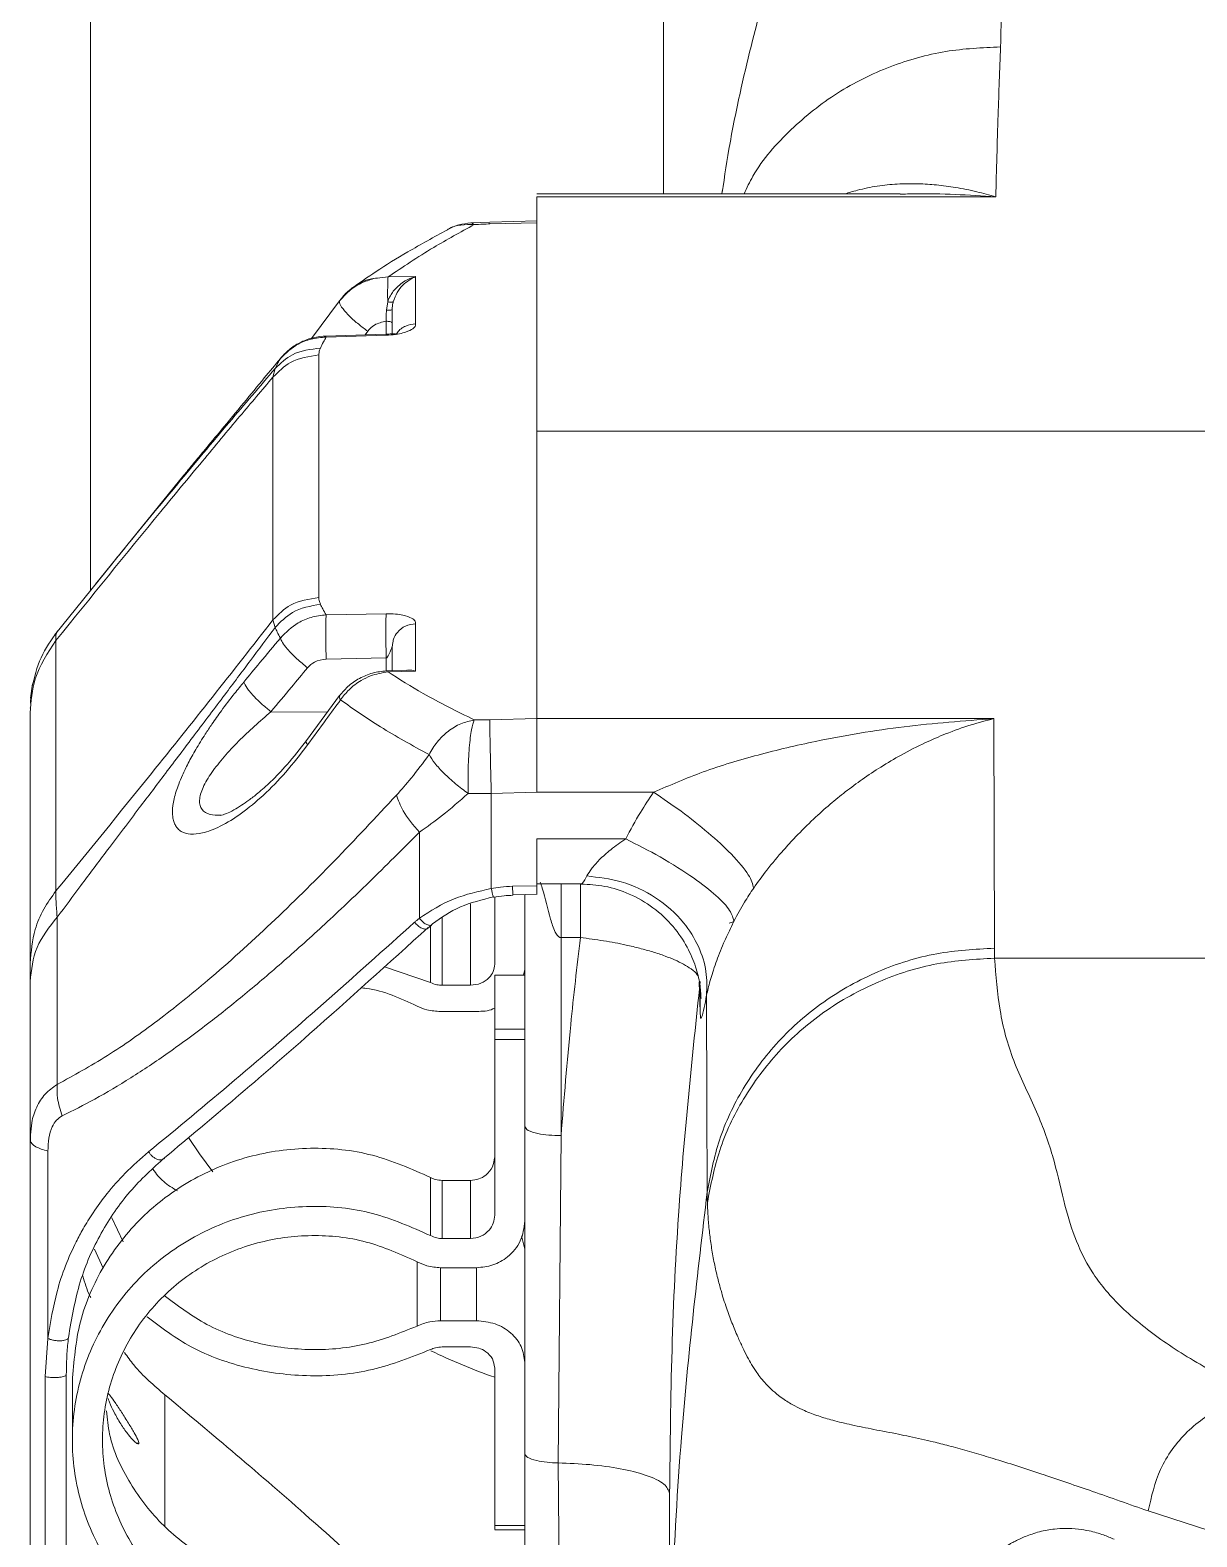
# Model space of a CAD drawing. Header units: millimetres. Extents: x 169 to 14583, y -399 to 10804.
# Drawn here: x 8996 to 9092.7, y 6382.4 to 6507.2 of the extents above; entities that cross this region are included whole.
import ezdxf

# ---------------------------------------------------------------- set-up
doc = ezdxf.new("R2010")
doc.units = ezdxf.units.MM
doc.header["$LTSCALE"] = 35

msp = doc.modelspace()

# ---------------------------------------------------------------- linework, layer by layer
at = {"color": 7, "linetype": 'Continuous', "lineweight": 18}
for p, q in [((9000.967, 6460.792), (9000.967, 6517.439)), ((9048.467, 6517.439), (9048.467, 6493.667)), ((9068.074, 6493.667), (9037.967, 6493.667)), ((9053.347, 6494.022), (9053.303, 6493.667)), ((9053.315, 6493.765), (9053.353, 6494.021)), ((9037.967, 6493.409), (9075.995, 6493.409)), ((9034.064, 6491.329), (9032.581, 6491.267)), ((9032.776, 6491.117), (9032.588, 6491.216)), ((9034.058, 6491.171), (9037.967, 6491.27)), ((9034.058, 6491.171), (9034.066, 6491.237)), ((9037.997, 6491.426), (9034.064, 6491.327)), ((9025.629, 6486.774), (9024.936, 6486.698)), ((9027.915, 6486.817), (9025.629, 6486.774)), ((9027.915, 6482.895), (9027.915, 6486.817)), ((9021.611, 6484.787), (9019.296, 6481.689)), ((9025.6, 6484.722), (9025.489, 6484.027)), ((9025.967, 6482.064), (9025.967, 6484.054)), ((9025.48, 6483.105), (9025.48, 6481.946)), ((9025.46, 6482.039), (9020.48, 6481.879)), ((9020.501, 6481.787), (9020.483, 6481.825)), ((9020.501, 6481.787), (9025.48, 6481.946)), ((9023.944, 6482.282), (9023.72, 6481.983)), ((9025.48, 6481.946), (9025.454, 6481.993)), ((9019.896, 6460.211), (9019.896, 6480.322)), ((9016.095, 6478.475), (9016.271, 6479.18)), ((9016.095, 6458.364), (9016.095, 6478.475)), ((9037.967, 6450.178), (9037.967, 6473.99)), ((9037.967, 6473.99), (9093.967, 6473.99)), ((9008.717, 6470.346), (9001.383, 6461.32)), ((9002.844, 6463.111), (8997.983, 6457.104)), ((9002.842, 6463.112), (9001.385, 6461.318)), ((9025.48, 6458.869), (9020.501, 6458.776)), ((9016.271, 6457.731), (9016.095, 6458.364)), ((9027.915, 6454.122), (9027.915, 6458.044)), ((8998.104, 6435.895), (8998.104, 6456.646)), ((8998.172, 6457.285), (8998.177, 6457.296)), ((9026.035, 6456.49), (9025.967, 6456.11)), ((9025.48, 6455.208), (9020.501, 6455.115)), ((9025.48, 6455.208), (9025.48, 6454.127)), ((9025.967, 6454.158), (9025.967, 6456.11)), ((9027.181, 6454.197), (9025.612, 6454.147)), ((9025.629, 6454.049), (9025.614, 6454.132)), ((9025.629, 6454.049), (9027.915, 6454.122)), ((8996.165, 6453.051), (8996.001, 6451.884)), ((8996.017, 6452.068), (8996.001, 6451.47)), ((9021.615, 6452.084), (9018.865, 6448.368)), ((8995.967, 6451.047), (8995.967, 6451.059)), ((9020.605, 6450.719), (9015.929, 6450.75)), ((9037.967, 6450.178), (9034.058, 6450.079)), ((9075.825, 6450.178), (9037.967, 6450.178)), ((9075.825, 6450.178), (9075.878, 6431.158)), ((9034.188, 6443.976), (9032.266, 6443.975)), ((9034.188, 6443.976), (9037.967, 6444.073)), ((9034.188, 6436.102), (9034.188, 6443.976)), ((9047.64, 6444.073), (9037.967, 6444.073)), ((9028.228, 6433.642), (9028.228, 6440.768)), ((9037.967, 6440.204), (9045.324, 6440.204)), ((9037.967, 6440.204), (9037.967, 6436.335)), ((9037.967, 6436.335), (9035.949, 6436.284)), ((9037.967, 6436.48), (9041.668, 6436.48)), ((9034.467, 6429.821), (9034.467, 6435.386)), ((9035.972, 6435.57), (9038.002, 6435.621)), ((9036.967, 6435.595), (9036.967, 6416.381)), ((9032.467, 6434.825), (9032.467, 6428.084)), ((9028.87, 6432.771), (9029.22, 6433.076)), ((9029.317, 6433.177), (9029.218, 6433.077)), ((9030.118, 6433.66), (9030.118, 6428.084)), ((9054.086, 6432.949), (9054.298, 6433.402)), ((9039.967, 6432.036), (9041.566, 6432.036)), ((9039.967, 6415.62), (9039.967, 6432.036)), ((9075.892, 6430.325), (9093.967, 6430.325)), ((9025.326, 6429.611), (9029.15, 6428.301)), ((9036.967, 6428.908), (9034.467, 6428.908)), ((9036.967, 6428.907), (9034.467, 6428.907)), ((9034.467, 6424.443), (9034.467, 6428.907)), ((9036.967, 6429.387), (9036.844, 6428.908)), ((9030.118, 6428.084), (9032.467, 6428.084)), ((9051.504, 6425.843), (9051.422, 6428.371)), ((9032.967, 6425.912), (9029.988, 6425.912)), ((9036.967, 6424.443), (9034.467, 6424.443)), ((9034.467, 6423.588), (9036.967, 6423.588)), ((9034.467, 6409.031), (9034.467, 6423.588)), ((8996.008, 6415.681), (8995.967, 6415.236)), ((8995.967, 6362.11), (8995.967, 6415.236)), ((8995.992, 6415.501), (8995.99, 6415.08)), ((9039.736, 6388.5), (9039.967, 6415.62)), ((8997.441, 6398.814), (8997.441, 6414.337)), ((9030.118, 6411.915), (9030.118, 6407.096)), ((9032.467, 6411.915), (9030.118, 6411.915)), ((9032.467, 6411.915), (9032.467, 6407.096)), ((9002.739, 6408.801), (9003.673, 6406.831)), ((9030.118, 6407.096), (9032.467, 6407.096)), ((9036.967, 6406.223), (9036.684, 6407.322)), ((9002.024, 6404.644), (9001.289, 6406.201)), ((9032.967, 6404.678), (9029.988, 6404.678)), ((9029.988, 6404.678), (9029.988, 6400.286)), ((9032.967, 6400.286), (9032.967, 6404.678)), ((9029.988, 6400.286), (9032.967, 6400.286)), ((8997.441, 6398.814), (8997.217, 6395.657)), ((9032.467, 6398.114), (9030.118, 6398.114)), ((9034.467, 6383.303), (9034.467, 6396.377)), ((8997.217, 6395.657), (8997.217, 6380.011)), ((8998.967, 6395.824), (8998.967, 6380.179)), ((8999.467, 6395.23), (8999.467, 6390.41)), ((9007.139, 6383.237), (9007.139, 6394.142)), ((9004.842, 6390.148), (9004.977, 6390.148)), ((9039.967, 6361.396), (9039.736, 6388.5)), ((9048.967, 6385.971), (9048.967, 6364.411)), ((9088.637, 6384.52), (9094.664, 6382.571)), ((9034.467, 6383.303), (9036.967, 6383.303)), ((9034.467, 6382.955), (9036.967, 6382.955))]:
    msp.add_line(p, q, dxfattribs=at)
at = {"color": 7, "linetype": 'Continuous', "lineweight": 18, "flags": 128}
for points in [[(8995.967, 6429.918), (8995.967, 6441.539), (8995.967, 6450.67)], [(9029.15, 6433.015), (9029.15, 6432.442), (9029.15, 6428.301)], [(9053.894, 6433.235), (9054.238, 6433.347), (9054.313, 6433.373)], [(9051.5, 6427.806), (9051.502, 6426.96), (9051.504, 6425.843)], [(9052.028, 6427.249), (9052.058, 6418.12), (9052.08, 6410.946)], [(9009.088, 6415.481), (9010.01, 6414.118), (9011.103, 6412.616)], [(9029.15, 6412.157), (9029.15, 6409.458), (9029.15, 6407.338)], [(9028.031, 6405.173), (9028.031, 6403.982), (9028.031, 6399.841)]]:
    msp.add_lwpolyline(points, dxfattribs=at)
at = {"color": 7, "linetype": 'Continuous', "lineweight": 18}
msp.add_arc((9050.967, 6442.797), 50, 244.15924, 250.73122, dxfattribs=at)
for points, knots in [([(9076.39, 6505.842), (9076.451, 6508.164), (9076.572, 6512.811), (9076.761, 6520.234), (9077.394, 6527.434), (9078.688, 6534.354), (9080.508, 6540.888), (9082.388, 6545.38), (9083.329, 6547.629)], [0, 0, 0, 0, 0.1859016, 0.3719539, 0.5583643, 0.7052124, 0.8524326, 1, 1, 1, 1]), ([(9069.133, 6540.773), (9068.321, 6539.198), (9066.785, 6536.219), (9064.802, 6531.967), (9063.166, 6528.216), (9061.845, 6524.976), (9060.805, 6522.269), (9060.01, 6520.094), (9059.4, 6518.353), (9058.879, 6516.814), (9058.264, 6514.931), (9057.519, 6512.531), (9056.661, 6509.557), (9055.786, 6506.249), (9054.847, 6502.291), (9053.963, 6498.053), (9053.525, 6495.137), (9053.318, 6493.765)], [0, 0, 0, 0, 0.10169839, 0.19239155, 0.27208715, 0.34078065, 0.3984596, 0.44437177, 0.4796309, 0.51043071, 0.54445374, 0.60218775, 0.66740038, 0.74046039, 0.82342147, 0.91683935, 1, 1, 1, 1]), ([(9076.39, 6505.842), (9074.869, 6505.77), (9071.745, 6505.623), (9067.143, 6504.307), (9062.756, 6502.142), (9058.909, 6499.043), (9056.305, 6496.139), (9055.367, 6494.159), (9055.134, 6493.667)], [0, 0, 0, 0, 0.1732044, 0.3557813, 0.5446215, 0.7358834, 0.9343018, 1, 1, 1, 1]), ([(9075.995, 6493.409), (9076.055, 6495.643), (9076.163, 6499.633), (9076.321, 6503.944), (9076.39, 6505.842)], [0, 0, 0, 0, 0.5600126, 1, 1, 1, 1]), ([(9075.995, 6493.409), (9075.47, 6493.558), (9074.362, 6493.872), (9072.724, 6494.2), (9071.112, 6494.417), (9069.499, 6494.52), (9068.141, 6494.503), (9067.005, 6494.411), (9066.177, 6494.306), (9065.353, 6494.161), (9064.613, 6493.989), (9064.005, 6493.823), (9063.673, 6493.713), (9063.532, 6493.667)], [0, 0, 0, 0, 0.1256474, 0.2654197, 0.3923929, 0.5118814, 0.6523218, 0.7190914, 0.7857583, 0.8523005, 0.9186927, 0.9653414, 1, 1, 1, 1]), ([(9068.074, 6493.631), (9068.472, 6493.645), (9071.106, 6493.741), (9073.75, 6493.561), (9075.995, 6493.409)], [0, 0, 0, 0, 0.151219, 1, 1, 1, 1]), ([(9032.731, 6491.272), (9032.403, 6491.24), (9031.749, 6491.175), (9031.058, 6490.967), (9030.736, 6490.776), (9030.696, 6490.752)], [0, 0, 0, 0, 0.466508, 0.9325672, 1, 1, 1, 1]), ([(9032.776, 6491.117), (9033.015, 6491.13), (9033.441, 6491.153), (9033.869, 6491.165), (9034.058, 6491.171)], [0, 0, 0, 0, 0.5599956, 1, 1, 1, 1]), ([(9030.554, 6490.694), (9029.444, 6490.084), (9027.38, 6488.949), (9024.739, 6487.325), (9023.258, 6486.286), (9022.583, 6485.812)], [0, 0, 0, 0, 0.3879167, 0.72129227, 1, 1, 1, 1]), ([(9025.629, 6486.774), (9026.845, 6487.594), (9029.017, 6489.06), (9031.627, 6490.488), (9032.776, 6491.117)], [0, 0, 0, 0, 0.5595093, 1, 1, 1, 1]), ([(9032.776, 6491.117), (9032.407, 6491.12), (9031.656, 6491.125), (9030.894, 6490.93), (9030.576, 6490.699), (9030.559, 6490.687)], [0, 0, 0, 0, 0.4781787, 0.9722921, 1, 1, 1, 1]), ([(9024.461, 6486.647), (9024.097, 6486.532), (9023.353, 6486.296), (9022.351, 6485.643), (9021.836, 6485.04), (9021.577, 6484.737)], [0, 0, 0, 0, 0.3221756, 0.6587151, 1, 1, 1, 1]), ([(9024.936, 6486.698), (9024.711, 6486.683), (9024.174, 6486.647), (9023.402, 6486.356), (9022.927, 6486.018), (9022.699, 6485.856)], [0, 0, 0, 0, 0.2739818, 0.6525308, 1, 1, 1, 1]), ([(9025.6, 6484.722), (9025.599, 6484.994), (9025.595, 6485.539), (9025.603, 6486.329), (9025.619, 6486.607), (9025.629, 6486.774)], [0, 0, 0, 0, 0.28426344, 0.57182616, 1, 1, 1, 1]), ([(9027.915, 6486.817), (9027.703, 6486.744), (9027.161, 6486.559), (9026.422, 6486.032), (9025.856, 6485.35), (9025.668, 6484.89), (9025.6, 6484.722)], [0, 0, 0, 0, 0.2329476, 0.5961339, 0.8529331, 1, 1, 1, 1]), ([(9026.059, 6484.719), (9026.16, 6484.987), (9026.363, 6485.526), (9027.001, 6486.319), (9027.549, 6486.617), (9027.915, 6486.817)], [0, 0, 0, 0, 0.2461999, 0.4965019, 1, 1, 1, 1]), ([(9022.699, 6485.856), (9022.597, 6485.794), (9022.196, 6485.55), (9021.908, 6485.176), (9021.694, 6484.898)], [0, 0, 0, 0, 0.255007, 1, 1, 1, 1]), ([(9023.944, 6482.282), (9023.69, 6482.47), (9023.154, 6482.866), (9022.418, 6483.526), (9021.827, 6484.177), (9021.523, 6484.701), (9021.639, 6484.835), (9021.694, 6484.898)], [0, 0, 0, 0, 0.17267838, 0.3638937, 0.56395813, 0.79343098, 1, 1, 1, 1]), ([(9025.489, 6484.027), (9025.488, 6483.853), (9025.486, 6483.542), (9025.482, 6483.238), (9025.48, 6483.105)], [0, 0, 0, 0, 0.5597969, 1, 1, 1, 1]), ([(9025.967, 6484.054), (9025.959, 6484.05), (9025.941, 6484.042), (9025.813, 6484.034), (9025.653, 6484.029), (9025.543, 6484.028), (9025.489, 6484.027)], [0, 0, 0, 0, 0.2715682, 0.5632275, 0.7898059, 1, 1, 1, 1]), ([(9026.059, 6484.719), (9026.044, 6484.707), (9026.012, 6484.681), (9025.891, 6484.675), (9025.747, 6484.69), (9025.648, 6484.712), (9025.6, 6484.722)], [0, 0, 0, 0, 0.2672341, 0.555175, 0.7829673, 1, 1, 1, 1]), ([(9025.967, 6484.054), (9025.973, 6484.182), (9025.983, 6484.412), (9026.036, 6484.625), (9026.059, 6484.719)], [0, 0, 0, 0, 0.5566139, 1, 1, 1, 1]), ([(9025.48, 6483.105), (9025.138, 6483.035), (9024.533, 6482.911), (9024.122, 6482.472), (9023.944, 6482.282)], [0, 0, 0, 0, 0.5664549, 1, 1, 1, 1]), ([(9025.967, 6482.978), (9025.958, 6482.996), (9025.94, 6483.033), (9025.81, 6483.074), (9025.65, 6483.099), (9025.537, 6483.103), (9025.48, 6483.105)], [0, 0, 0, 0, 0.2796316, 0.5592632, 0.7796316, 1, 1, 1, 1]), ([(9025.48, 6481.946), (9025.746, 6481.964), (9026.258, 6481.999), (9027.02, 6482.165), (9027.609, 6482.396), (9027.895, 6482.664), (9027.909, 6482.824), (9027.915, 6482.895)], [0, 0, 0, 0, 0.170272, 0.3277082, 0.5979112, 0.8212361, 1, 1, 1, 1]), ([(9027.915, 6482.895), (9027.64, 6482.853), (9027.069, 6482.765), (9026.505, 6482.374), (9026.342, 6482.062), (9026.314, 6482.008)], [0, 0, 0, 0, 0.4350404, 0.9027191, 1, 1, 1, 1]), ([(9016.708, 6480.026), (9017.169, 6480.467), (9017.904, 6481.169), (9019.274, 6481.69), (9020.079, 6481.754), (9020.501, 6481.787)], [0, 0, 0, 0, 0.4452089, 0.7091673, 1, 1, 1, 1]), ([(9020.506, 6481.882), (9020.15, 6481.851), (9019.437, 6481.79), (9018.422, 6481.414), (9017.491, 6480.857), (9017.001, 6480.335), (9016.755, 6480.074)], [0, 0, 0, 0, 0.2483888, 0.4976358, 0.7481079, 1, 1, 1, 1]), ([(9020.021, 6480.884), (9020.1, 6481.052), (9020.242, 6481.353), (9020.422, 6481.654), (9020.501, 6481.787)], [0, 0, 0, 0, 0.55991717, 1, 1, 1, 1]), ([(9026.25, 6482.04), (9026.25, 6482.04), (9026.256, 6482.076), (9026.161, 6482.073), (9025.956, 6482.065), (9025.7, 6482.047), (9025.541, 6482.043), (9025.461, 6482.041)], [0, 0, 0, 0, 0.0011817, 0.3202923, 0.653143, 0.8252103, 1, 1, 1, 1]), ([(9013.679, 6476.349), (9014.244, 6477.036), (9015.253, 6478.262), (9016.263, 6479.487), (9016.708, 6480.026)], [0, 0, 0, 0, 0.5600075, 1, 1, 1, 1]), ([(9019.896, 6480.322), (9019.067, 6480.195), (9017.585, 6479.968), (9016.551, 6478.932), (9016.095, 6478.475)], [0, 0, 0, 0, 0.5590455, 1, 1, 1, 1]), ([(9020.021, 6480.884), (9019.205, 6480.783), (9017.747, 6480.603), (9016.722, 6479.615), (9016.271, 6479.18)], [0, 0, 0, 0, 0.5597701, 1, 1, 1, 1]), ([(9016.271, 6479.18), (9016.344, 6479.338), (9016.474, 6479.621), (9016.636, 6479.902), (9016.708, 6480.026)], [0, 0, 0, 0, 0.55912341, 1, 1, 1, 1]), ([(9019.896, 6480.322), (9019.902, 6480.427), (9019.914, 6480.614), (9019.988, 6480.801), (9020.021, 6480.884)], [0, 0, 0, 0, 0.560097, 1, 1, 1, 1]), ([(9016.271, 6479.18), (9015.004, 6477.702), (9012.321, 6474.574), (9008.303, 6469.771), (9005.09, 6465.886), (9003.31, 6463.691), (9002.842, 6463.112)], [0, 0, 0, 0, 0.2841025, 0.6014287, 0.8950153, 1, 1, 1, 1]), ([(9016.095, 6478.475), (9015.184, 6477.4), (9013.237, 6475.102), (9010.136, 6471.386), (9005.051, 6465.241), (9001.003, 6460.233), (8998.104, 6456.646)], [0, 0, 0, 0, 0.1527825, 0.3265192, 0.5177039, 1, 1, 1, 1]), ([(9008.718, 6470.346), (9008.817, 6470.47), (9009.089, 6470.812), (9009.671, 6471.521), (9010.583, 6472.62), (9011.922, 6474.222), (9013.044, 6475.58), (9013.679, 6476.349)], [0, 0, 0, 0, 0.0855514, 0.235837, 0.4098232, 0.6660092, 1, 1, 1, 1]), ([(9019.896, 6460.211), (9019.066, 6460.083), (9017.584, 6459.856), (9016.55, 6458.82), (9016.095, 6458.364)], [0, 0, 0, 0, 0.56, 1, 1, 1, 1]), ([(9020.021, 6459.655), (9019.981, 6459.758), (9019.909, 6459.942), (9019.9, 6460.129), (9019.896, 6460.211)], [0, 0, 0, 0, 0.5598669, 1, 1, 1, 1]), ([(9020.021, 6459.655), (9019.205, 6459.507), (9017.747, 6459.242), (9016.722, 6458.193), (9016.271, 6457.731)], [0, 0, 0, 0, 0.5598198, 1, 1, 1, 1]), ([(9020.501, 6458.776), (9020.079, 6458.726), (9019.274, 6458.629), (9017.904, 6458.051), (9017.169, 6457.318), (9016.708, 6456.857)], [0, 0, 0, 0, 0.2907542, 0.5546809, 1, 1, 1, 1]), ([(9020.501, 6458.776), (9020.401, 6458.94), (9020.223, 6459.232), (9020.083, 6459.526), (9020.021, 6459.655)], [0, 0, 0, 0, 0.56007659, 1, 1, 1, 1]), ([(9020.501, 6455.115), (9020.491, 6455.539), (9020.471, 6456.422), (9020.466, 6457.601), (9020.477, 6458.423), (9020.493, 6458.662), (9020.501, 6458.776)], [0, 0, 0, 0, 0.2702701, 0.5624272, 0.7897277, 1, 1, 1, 1]), ([(9025.48, 6458.869), (9025.47, 6458.71), (9025.45, 6458.379), (9025.445, 6457.339), (9025.456, 6456.215), (9025.472, 6455.535), (9025.48, 6455.208)], [0, 0, 0, 0, 0.27027, 0.5624271, 0.7897277, 1, 1, 1, 1]), ([(9027.915, 6458.044), (9027.909, 6458.114), (9027.895, 6458.274), (9027.609, 6458.527), (9027.02, 6458.728), (9026.258, 6458.856), (9025.746, 6458.865), (9025.48, 6458.869)], [0, 0, 0, 0, 0.1787639, 0.4020888, 0.6722918, 0.829728, 1, 1, 1, 1]), ([(9016.095, 6458.364), (9014.422, 6456.225), (9011.075, 6451.947), (9005.07, 6444.428), (9000.745, 6439.129), (8998.104, 6435.895)], [0, 0, 0, 0, 0.280283, 0.5605536, 1, 1, 1, 1]), ([(9016.271, 6457.731), (9015.592, 6456.819), (9014.205, 6454.959), (9011.979, 6451.995), (9009.629, 6448.877), (9007.265, 6445.749), (9004.86, 6442.569), (9002.522, 6439.473), (9000.252, 6436.456), (8998.862, 6434.594), (8998.206, 6433.714)], [0, 0, 0, 0, 0.113287, 0.2310186, 0.3691847, 0.5023882, 0.6221404, 0.7673908, 0.8901083, 1, 1, 1, 1]), ([(9016.708, 6456.857), (9016.617, 6457.021), (9016.456, 6457.312), (9016.328, 6457.603), (9016.271, 6457.731)], [0, 0, 0, 0, 0.56083441, 1, 1, 1, 1]), ([(9027.915, 6458.044), (9027.627, 6458.001), (9027.05, 6457.917), (9026.422, 6457.396), (9026.087, 6456.886), (9026.046, 6456.579), (9026.035, 6456.49)], [0, 0, 0, 0, 0.32136245, 0.6427249, 0.89598003, 1, 1, 1, 1]), ([(8998.104, 6456.646), (8997.425, 6455.62), (8996.211, 6453.785), (8996.042, 6451.622), (8995.967, 6450.67)], [0, 0, 0, 0, 0.5594525, 1, 1, 1, 1]), ([(8998.231, 6457.412), (8997.727, 6456.707), (8996.714, 6455.288), (8996.31, 6453.592), (8996.107, 6452.74)], [0, 0, 0, 0, 0.4972108, 1, 1, 1, 1]), ([(8998.104, 6456.646), (8998.102, 6456.858), (8998.099, 6457.201), (8998.152, 6457.262), (8998.172, 6457.285)], [0, 0, 0, 0, 0.6162449, 1, 1, 1, 1]), ([(9016.708, 6456.857), (9016.142, 6456.177), (9015.132, 6454.962), (9014.123, 6453.746), (9013.679, 6453.211)], [0, 0, 0, 0, 0.5599924, 1, 1, 1, 1]), ([(9018.958, 6454.389), (9018.655, 6454.638), (9018.028, 6455.153), (9017.305, 6455.905), (9016.848, 6456.498), (9016.753, 6456.74), (9016.708, 6456.857)], [0, 0, 0, 0, 0.2719373, 0.5619982, 0.7880615, 1, 1, 1, 1]), ([(9020.501, 6455.115), (9020.164, 6455.065), (9019.566, 6454.977), (9019.143, 6454.568), (9018.958, 6454.389)], [0, 0, 0, 0, 0.5627782, 1, 1, 1, 1]), ([(9025.967, 6456.11), (9025.967, 6456.112), (9025.967, 6456.115), (9025.963, 6456.111), (9025.949, 6456.082), (9025.899, 6455.961), (9025.774, 6455.685), (9025.672, 6455.388), (9025.534, 6455.234), (9025.503, 6455.214), (9025.488, 6455.21), (9025.48, 6455.208)], [0, 0, 0, 0, 0.02245867, 0.04587103, 0.09709643, 0.21763207, 0.50384451, 0.91780157, 0.96406574, 0.98309049, 1, 1, 1, 1]), ([(9015.929, 6450.75), (9016.494, 6451.429), (9017.503, 6452.643), (9018.513, 6453.855), (9018.958, 6454.389)], [0, 0, 0, 0, 0.5599961, 1, 1, 1, 1]), ([(9025.641, 6454.147), (9025.255, 6454.112), (9024.48, 6454.041), (9023.378, 6453.612), (9022.369, 6452.971), (9021.857, 6452.367), (9021.599, 6452.063)], [0, 0, 0, 0, 0.2458789, 0.4937644, 0.7448824, 1, 1, 1, 1]), ([(9021.694, 6451.73), (9021.918, 6452.023), (9022.396, 6452.649), (9023.272, 6453.294), (9024.358, 6453.84), (9025.134, 6453.968), (9025.629, 6454.049)], [0, 0, 0, 0, 0.2324395, 0.4981321, 0.6796307, 1, 1, 1, 1]), ([(9032.776, 6450.068), (9031.321, 6450.795), (9028.723, 6452.093), (9026.574, 6453.452), (9025.629, 6454.049)], [0, 0, 0, 0, 0.5604697, 1, 1, 1, 1]), ([(9027.182, 6454.179), (9027.214, 6454.186), (9027.444, 6454.236), (9027.697, 6454.175), (9027.915, 6454.122)], [0, 0, 0, 0, 0.1381266, 1, 1, 1, 1]), ([(9013.679, 6453.211), (9013.422, 6452.896), (9012.789, 6452.122), (9011.9, 6450.952), (9011.094, 6449.818), (9010.379, 6448.747), (9009.703, 6447.657), (9009.069, 6446.514), (9008.604, 6445.555), (9008.287, 6444.786), (9007.982, 6443.92), (9007.758, 6442.962), (9007.744, 6442.155), (9007.858, 6441.635), (9008.002, 6441.316), (9008.208, 6441.033), (9008.582, 6440.732), (9009.248, 6440.563), (9010.328, 6440.669), (9011.749, 6441.209), (9013.475, 6442.272), (9015.317, 6443.797), (9017.184, 6445.694), (9018.362, 6447.225), (9018.956, 6447.997)], [0, 0, 0, 0, 0.0341396, 0.0840036, 0.1210993, 0.1488396, 0.1909597, 0.2290788, 0.2627391, 0.2885003, 0.3103112, 0.3575301, 0.4021601, 0.4250831, 0.4483342, 0.4689892, 0.4962338, 0.5495224, 0.6041921, 0.6771166, 0.7563809, 0.8364139, 0.9175225, 1, 1, 1, 1]), ([(9013.679, 6453.211), (9013.747, 6453.054), (9013.888, 6452.73), (9014.493, 6452.027), (9015.209, 6451.335), (9015.694, 6450.941), (9015.929, 6450.75)], [0, 0, 0, 0, 0.2722483, 0.5622788, 0.7881894, 1, 1, 1, 1]), ([(9018.956, 6447.997), (9019.466, 6448.695), (9020.376, 6449.942), (9021.291, 6451.184), (9021.694, 6451.73)], [0, 0, 0, 0, 0.56004689, 1, 1, 1, 1]), ([(9021.694, 6451.73), (9021.629, 6451.85), (9021.541, 6452.012), (9021.626, 6452.051), (9021.648, 6452.062)], [0, 0, 0, 0, 0.7382668, 1, 1, 1, 1]), ([(9029.026, 6447.192), (9027.643, 6447.954), (9024.953, 6449.436), (9022.76, 6450.98), (9021.694, 6451.73)], [0, 0, 0, 0, 0.514281, 1, 1, 1, 1]), ([(9015.929, 6450.75), (9015.014, 6449.955), (9013.651, 6448.77), (9012.03, 6447.028), (9010.997, 6445.729), (9010.242, 6444.472), (9009.92, 6443.363), (9010.152, 6442.581), (9010.818, 6442.18), (9011.466, 6442.176), (9011.785, 6442.174)], [0, 0, 0, 0, 0.23879815, 0.35555898, 0.4688772, 0.57768347, 0.68250097, 0.78693465, 0.89496844, 1, 1, 1, 1]), ([(9029.026, 6447.192), (9029.237, 6447.554), (9029.665, 6448.289), (9030.587, 6449.162), (9031.644, 6449.807), (9032.403, 6449.982), (9032.776, 6450.068)], [0, 0, 0, 0, 0.2459028, 0.5, 0.7540972, 1, 1, 1, 1]), ([(9032.776, 6450.068), (9032.698, 6449.843), (9032.577, 6449.499), (9032.444, 6448.603), (9032.358, 6447.778), (9032.297, 6446.842), (9032.247, 6445.56), (9032.259, 6444.6), (9032.266, 6443.975)], [0, 0, 0, 0, 0.23937359, 0.36822283, 0.49981921, 0.63144201, 0.76036726, 1, 1, 1, 1]), ([(9034.058, 6450.079), (9033.818, 6450.074), (9033.389, 6450.065), (9032.963, 6450.067), (9032.776, 6450.068)], [0, 0, 0, 0, 0.55994841, 1, 1, 1, 1]), ([(9034.188, 6443.976), (9034.17, 6444.684), (9034.131, 6446.156), (9034.087, 6448.121), (9034.062, 6449.491), (9034.059, 6449.888), (9034.058, 6450.079)], [0, 0, 0, 0, 0.27026133, 0.56242939, 0.78973642, 1, 1, 1, 1]), ([(9037.967, 6444.073), (9037.967, 6444.725), (9037.967, 6446.031), (9037.967, 6447.923), (9037.967, 6449.461), (9037.967, 6449.939), (9037.967, 6450.178)], [0, 0, 0, 0, 0.25, 0.5, 0.75, 1, 1, 1, 1]), ([(9047.64, 6444.073), (9048.998, 6444.661), (9051.818, 6445.88), (9056.342, 6447.222), (9061.896, 6448.528), (9068.418, 6449.612), (9073.349, 6449.989), (9075.825, 6450.178)], [0, 0, 0, 0, 0.15140821, 0.3144439, 0.48294661, 0.74035247, 1, 1, 1, 1]), ([(9055.933, 6436.133), (9056.294, 6436.634), (9057.069, 6437.711), (9058.255, 6439.133), (9059.549, 6440.548), (9060.841, 6441.828), (9062.223, 6443.059), (9063.571, 6444.154), (9064.973, 6445.189), (9066.513, 6446.212), (9068.261, 6447.242), (9070.051, 6448.154), (9071.989, 6448.99), (9073.873, 6449.669), (9075.202, 6450.016), (9075.825, 6450.178)], [0, 0, 0, 0, 0.0659158, 0.14157832, 0.19421491, 0.27089598, 0.33988333, 0.40224665, 0.4715044, 0.54674816, 0.62820944, 0.72659854, 0.80736291, 0.90963439, 1, 1, 1, 1]), ([(9018.865, 6448.368), (9018.333, 6447.681), (9017.361, 6446.427), (9015.989, 6445.011), (9014.925, 6444.055), (9014.107, 6443.416), (9013.428, 6442.948), (9012.801, 6442.571), (9012.173, 6442.253), (9011.868, 6442.193), (9011.707, 6442.161)], [0, 0, 0, 0, 0.1913839, 0.34938, 0.4742115, 0.5662312, 0.6452344, 0.7454595, 0.8652232, 1, 1, 1, 1]), ([(9018.891, 6448.348), (9018.876, 6448.345), (9018.766, 6448.323), (9018.868, 6448.148), (9018.956, 6447.997)], [0, 0, 0, 0, 0.1380975, 1, 1, 1, 1]), ([(9029.026, 6447.192), (9028.535, 6446.526), (9027.662, 6445.343), (9026.738, 6444.297), (9026.334, 6443.84)], [0, 0, 0, 0, 0.5629181, 1, 1, 1, 1]), ([(9032.266, 6443.975), (9031.913, 6444.239), (9031.192, 6444.778), (9030.245, 6445.646), (9029.471, 6446.487), (9029.173, 6446.96), (9029.026, 6447.192)], [0, 0, 0, 0, 0.2454216, 0.5, 0.7545784, 1, 1, 1, 1]), ([(9026.334, 6443.84), (9024.613, 6441.996), (9021.172, 6438.309), (9015.959, 6433.164), (9011.079, 6428.747), (9006.544, 6425.102), (9002.365, 6422.138), (8999.592, 6420.622), (8998.206, 6419.864)], [0, 0, 0, 0, 0.1872074, 0.3742218, 0.5609806, 0.7075167, 0.8538423, 1, 1, 1, 1]), ([(9028.228, 6440.768), (9027.72, 6441.365), (9026.814, 6442.431), (9026.481, 6443.41), (9026.334, 6443.84)], [0, 0, 0, 0, 0.56, 1, 1, 1, 1]), ([(9028.228, 6440.768), (9028.863, 6441.22), (9030.221, 6442.188), (9031.556, 6443.354), (9032.266, 6443.975)], [0, 0, 0, 0, 0.46797206, 1, 1, 1, 1]), ([(9045.324, 6440.204), (9045.719, 6440.947), (9046.426, 6442.274), (9047.269, 6443.523), (9047.64, 6444.073)], [0, 0, 0, 0, 0.5599314, 1, 1, 1, 1]), ([(9047.64, 6444.073), (9048.407, 6443.555), (9049.998, 6442.478), (9052.252, 6440.684), (9054.246, 6438.838), (9055.661, 6437.168), (9055.845, 6436.469), (9055.933, 6436.133)], [0, 0, 0, 0, 0.1768208, 0.3671543, 0.563548, 0.7902673, 1, 1, 1, 1]), ([(8998.619, 6417.253), (8999.521, 6417.705), (9001.409, 6418.651), (9004.342, 6420.404), (9007.535, 6422.532), (9010.687, 6424.863), (9013.889, 6427.424), (9017.054, 6430.12), (9020.48, 6433.211), (9024.224, 6436.752), (9026.83, 6439.366), (9028.228, 6440.768)], [0, 0, 0, 0, 0.0913181, 0.1912832, 0.2949629, 0.4122006, 0.5084251, 0.6180646, 0.732643, 0.8566484, 1, 1, 1, 1]), ([(9042.11, 6437.142), (9042.223, 6437.331), (9042.463, 6437.731), (9043.146, 6438.51), (9044.108, 6439.367), (9044.902, 6439.914), (9045.324, 6440.204)], [0, 0, 0, 0, 0.2065662, 0.4370891, 0.7009345, 1, 1, 1, 1]), ([(9054.298, 6433.402), (9054.227, 6433.674), (9054.082, 6434.238), (9052.899, 6435.495), (9050.946, 6437.028), (9048.312, 6438.703), (9046.29, 6439.719), (9045.324, 6440.204)], [0, 0, 0, 0, 0.1802612, 0.3727203, 0.5694256, 0.7941411, 1, 1, 1, 1]), ([(9035.949, 6436.284), (9035.618, 6436.269), (9035.027, 6436.241), (9034.445, 6436.144), (9034.188, 6436.102)], [0, 0, 0, 0, 0.5599681, 1, 1, 1, 1]), ([(9035.949, 6436.284), (9035.952, 6436.149), (9035.96, 6435.878), (9035.968, 6435.641), (9035.97, 6435.597), (9035.971, 6435.584)], [0, 0, 0, 0, 0.4136459, 0.8272918, 1, 1, 1, 1]), ([(9037.967, 6435.633), (9037.967, 6435.659), (9037.967, 6435.72), (9037.967, 6435.967), (9037.967, 6436.213), (9037.967, 6436.335)], [0, 0, 0, 0, 0.2610091, 0.6305438, 1, 1, 1, 1]), ([(9039.967, 6432.036), (9039.946, 6432.038), (9039.902, 6432.041), (9039.812, 6432.074), (9039.641, 6432.205), (9039.351, 6432.707), (9038.942, 6434.042), (9038.633, 6435.451), (9038.296, 6436.467), (9038.24, 6436.636)], [0, 0, 0, 0, 0.0126573, 0.0259239, 0.0562534, 0.138238, 0.3665353, 0.8945898, 1, 1, 1, 1]), ([(9039.967, 6436.48), (9039.967, 6436.062), (9039.967, 6434.864), (9039.967, 6433.151), (9039.967, 6432.036)], [0, 0, 0, 0, 0.3490493, 1, 1, 1, 1]), ([(9041.566, 6432.036), (9041.566, 6432.974), (9041.566, 6434.632), (9041.566, 6435.896), (9041.566, 6436.445)], [0, 0, 0, 0, 0.5656249, 1, 1, 1, 1]), ([(9041.607, 6436.482), (9041.636, 6436.481), (9041.695, 6436.479), (9041.865, 6436.707), (9042.028, 6436.996), (9042.11, 6437.142)], [0, 0, 0, 0, 0.3297506, 0.6626408, 1, 1, 1, 1]), ([(9041.632, 6436.473), (9042.288, 6436.435), (9043.656, 6436.356), (9045.697, 6435.691), (9047.643, 6434.571), (9049.274, 6433.038), (9050.448, 6431.306), (9051.154, 6429.63), (9051.515, 6428.15), (9051.553, 6427.374), (9051.572, 6426.987)], [0, 0, 0, 0, 0.1215499, 0.2530016, 0.3933522, 0.5345565, 0.6639293, 0.7802605, 0.8905554, 1, 1, 1, 1]), ([(9042.11, 6437.142), (9043.074, 6437.027), (9045.085, 6436.787), (9047.915, 6435.429), (9050.092, 6433.507), (9051.429, 6431.343), (9052.084, 6429.267), (9052.047, 6427.905), (9052.028, 6427.249)], [0, 0, 0, 0, 0.1747437, 0.3648266, 0.5621148, 0.7158226, 0.862978, 1, 1, 1, 1]), ([(8998.104, 6435.895), (8997.75, 6435.404), (8997.036, 6434.417), (8996.186, 6432.409), (8996.05, 6430.86), (8995.967, 6429.918)], [0, 0, 0, 0, 0.2788895, 0.5614139, 1, 1, 1, 1]), ([(8998.206, 6433.714), (8998.171, 6434.165), (8998.103, 6435.056), (8998.103, 6435.618), (8998.104, 6435.895)], [0, 0, 0, 0, 0.5069036, 1, 1, 1, 1]), ([(9034.188, 6436.102), (9033.126, 6435.864), (9030.894, 6435.363), (9029.145, 6434.234), (9028.228, 6433.642)], [0, 0, 0, 0, 0.47580984, 1, 1, 1, 1]), ([(9029.317, 6433.177), (9030.048, 6433.687), (9031.501, 6434.701), (9033.42, 6435.171), (9034.375, 6435.405)], [0, 0, 0, 0, 0.50264511, 1, 1, 1, 1]), ([(9034.375, 6435.405), (9034.373, 6435.389), (9034.371, 6435.356), (9034.348, 6435.402), (9034.309, 6435.539), (9034.254, 6435.777), (9034.21, 6435.995), (9034.188, 6436.102)], [0, 0, 0, 0, 0.1683669, 0.3532682, 0.5486359, 0.7802532, 1, 1, 1, 1]), ([(9034.369, 6435.372), (9034.662, 6435.419), (9035.194, 6435.505), (9035.732, 6435.528), (9035.974, 6435.538)], [0, 0, 0, 0, 0.5513369, 1, 1, 1, 1]), ([(9035.971, 6435.584), (9035.972, 6435.564), (9035.973, 6435.533), (9035.974, 6435.545), (9035.974, 6435.55)], [0, 0, 0, 0, 0.6442905, 1, 1, 1, 1]), ([(9054.298, 6433.402), (9054.577, 6433.926), (9055.076, 6434.863), (9055.671, 6435.745), (9055.933, 6436.133)], [0, 0, 0, 0, 0.5599768, 1, 1, 1, 1]), ([(9027.832, 6433.304), (9025.304, 6431.038), (9020.248, 6426.504), (9012.867, 6420.126), (9008.149, 6416.231), (9005.79, 6414.284)], [0, 0, 0, 0, 0.3332877, 0.6666127, 1, 1, 1, 1]), ([(9007.139, 6413.819), (9009.098, 6415.452), (9013.016, 6418.718), (9020.265, 6425.003), (9025.663, 6429.888), (9028.961, 6432.873)], [0, 0, 0, 0, 0.2799941, 0.5600079, 1, 1, 1, 1]), ([(9028.228, 6433.642), (9028.152, 6433.581), (9028.018, 6433.471), (9027.889, 6433.355), (9027.832, 6433.304)], [0, 0, 0, 0, 0.5600134, 1, 1, 1, 1]), ([(9028.961, 6432.873), (9028.934, 6432.833), (9028.876, 6432.748), (9028.691, 6432.723), (9028.428, 6432.801), (9028.113, 6433.001), (9027.923, 6433.206), (9027.832, 6433.304)], [0, 0, 0, 0, 0.1662853, 0.3537344, 0.5536552, 0.7871393, 1, 1, 1, 1]), ([(9029.218, 6433.077), (9029.217, 6433.076), (9029.178, 6433.036), (9029.033, 6433.043), (9028.782, 6433.127), (9028.485, 6433.339), (9028.31, 6433.545), (9028.228, 6433.642)], [0, 0, 0, 0, 0.00632172, 0.23589432, 0.4764317, 0.7522406, 1, 1, 1, 1]), ([(9052.028, 6427.249), (9052.112, 6427.618), (9052.266, 6428.3), (9052.752, 6429.847), (9053.341, 6431.404), (9053.862, 6432.484), (9054.086, 6432.949)], [0, 0, 0, 0, 0.3125677, 0.5781071, 0.8184383, 1, 1, 1, 1]), ([(9039.967, 6415.62), (9040.215, 6418.687), (9040.658, 6424.167), (9041.288, 6429.63), (9041.566, 6432.036)], [0, 0, 0, 0, 0.5596226, 1, 1, 1, 1]), ([(9041.566, 6432.036), (9042.212, 6431.953), (9043.511, 6431.785), (9045.161, 6431.471), (9046.509, 6431.151), (9047.597, 6430.846), (9048.568, 6430.519), (9049.421, 6430.179), (9050.162, 6429.821), (9050.802, 6429.407), (9051.221, 6429.086), (9051.287, 6428.903), (9051.297, 6428.875)], [0, 0, 0, 0, 0.1409185, 0.283426, 0.3738565, 0.4679926, 0.5671039, 0.6541818, 0.7486563, 0.8507801, 0.9765532, 1, 1, 1, 1]), ([(9052.08, 6410.946), (9052.362, 6412.399), (9052.94, 6415.384), (9054.965, 6419.636), (9057.87, 6423.546), (9061.675, 6426.879), (9066.148, 6429.347), (9070.983, 6430.882), (9074.276, 6431.068), (9075.878, 6431.158)], [0, 0, 0, 0, 0.1323967, 0.2719864, 0.4163759, 0.5626068, 0.7142749, 0.8610105, 1, 1, 1, 1]), ([(9052.095, 6410.074), (9052.377, 6411.527), (9052.955, 6414.514), (9054.981, 6418.77), (9057.888, 6422.685), (9061.694, 6426.023), (9066.165, 6428.498), (9070.999, 6430.04), (9074.291, 6430.232), (9075.892, 6430.325)], [0, 0, 0, 0, 0.1324542, 0.2720863, 0.4164986, 0.5627302, 0.7143757, 0.8610683, 1, 1, 1, 1]), ([(9075.878, 6431.158), (9075.879, 6431.003), (9075.881, 6430.725), (9075.888, 6430.447), (9075.892, 6430.325)], [0, 0, 0, 0, 0.559983, 1, 1, 1, 1]), ([(9075.892, 6430.325), (9076.004, 6428.876), (9076.23, 6425.976), (9077.329, 6421.817), (9079.361, 6417.814), (9080.806, 6413.945), (9081.547, 6410.42), (9082.461, 6407.219), (9083.827, 6404.319), (9086.116, 6401.533), (9089.334, 6398.874), (9093.323, 6396.337), (9096.592, 6394.759), (9098.228, 6393.97)], [0, 0, 0, 0, 0.0996033, 0.1992104, 0.2988222, 0.3983876, 0.4979161, 0.5809605, 0.6642452, 0.7478548, 0.8317402, 0.9158116, 1, 1, 1, 1]), ([(8995.967, 6428.382), (8995.967, 6428.744), (8995.967, 6429.387), (8995.967, 6429.757), (8995.967, 6429.918)], [0, 0, 0, 0, 0.5621954, 1, 1, 1, 1]), ([(9032.467, 6428.084), (9032.761, 6428.116), (9033.348, 6428.182), (9034.005, 6428.647), (9034.397, 6429.22), (9034.444, 6429.621), (9034.467, 6429.821)], [0, 0, 0, 0, 0.27961896, 0.55923791, 0.77961895, 1, 1, 1, 1]), ([(9034.467, 6428.907), (9034.467, 6428.916), (9034.467, 6428.933), (9034.467, 6428.933), (9034.467, 6428.904), (9034.467, 6428.893)], [0, 0, 0, 0, 0.3805076, 0.753902, 1, 1, 1, 1]), ([(8995.967, 6415.236), (8995.967, 6416.689), (8995.967, 6419.595), (8995.967, 6423.15), (8995.967, 6426.106), (8995.967, 6427.623), (8995.967, 6428.382)], [0, 0, 0, 0, 0.28001861, 0.5598451, 0.77981986, 1, 1, 1, 1]), ([(9028.031, 6426.356), (9026.67, 6426.996), (9025.18, 6427.698), (9023.529, 6427.856), (9023.386, 6427.869)], [0, 0, 0, 0, 0.91312859, 1, 1, 1, 1]), ([(9029.15, 6428.301), (9029.322, 6428.231), (9029.631, 6428.108), (9029.969, 6428.091), (9030.118, 6428.084)], [0, 0, 0, 0, 0.559685, 1, 1, 1, 1]), ([(9048.967, 6385.971), (9049.006, 6389.939), (9049.085, 6397.874), (9049.782, 6412.031), (9050.847, 6422.18), (9051.499, 6428.382)], [0, 0, 0, 0, 0.2800916, 0.5600717, 1, 1, 1, 1]), ([(9029.988, 6425.912), (9029.604, 6425.936), (9028.918, 6425.98), (9028.302, 6426.241), (9028.031, 6426.356)], [0, 0, 0, 0, 0.5596775, 1, 1, 1, 1]), ([(9051.504, 6425.843), (9051.51, 6425.656), (9051.524, 6425.253), (9051.634, 6425.393), (9051.802, 6426.052), (9051.959, 6426.885), (9052.028, 6427.249)], [0, 0, 0, 0, 0.2380732, 0.514852, 0.7879279, 1, 1, 1, 1]), ([(9034.467, 6426.189), (9034.419, 6426.164), (9033.976, 6425.935), (9033.443, 6425.923), (9032.967, 6425.912)], [0, 0, 0, 0, 0.1082618, 1, 1, 1, 1]), ([(9034.467, 6423.588), (9034.467, 6423.633), (9034.467, 6423.72), (9034.467, 6423.903), (9034.467, 6424.121), (9034.467, 6424.303), (9034.467, 6424.402), (9034.467, 6424.429), (9034.467, 6424.443)], [0, 0, 0, 0, 0.1232868, 0.2442689, 0.4984558, 0.7525081, 0.8745889, 1, 1, 1, 1]), ([(8998.206, 6419.864), (8997.857, 6419.615), (8997.163, 6419.12), (8996.475, 6418.006), (8996.075, 6416.849), (8996.028, 6416.023), (8996.008, 6415.681)], [0, 0, 0, 0, 0.2709502, 0.5390317, 0.8089463, 1, 1, 1, 1]), ([(8998.619, 6417.253), (8998.462, 6417.747), (8998.18, 6418.636), (8998.198, 6419.486), (8998.206, 6419.864)], [0, 0, 0, 0, 0.5560465, 1, 1, 1, 1]), ([(8997.441, 6414.337), (8997.454, 6414.705), (8997.479, 6415.423), (8997.73, 6416.304), (8998.117, 6416.939), (8998.452, 6417.149), (8998.619, 6417.253)], [0, 0, 0, 0, 0.29539248, 0.57534856, 0.78809234, 1, 1, 1, 1]), ([(9036.967, 6416.381), (9037.024, 6416.269), (9037.137, 6416.046), (9037.94, 6415.796), (9038.929, 6415.647), (9039.621, 6415.629), (9039.967, 6415.62)], [0, 0, 0, 0, 0.279619, 0.5592379, 0.779619, 1, 1, 1, 1]), ([(9036.967, 6389.259), (9036.967, 6393.925), (9036.967, 6400.066), (9036.967, 6406.673), (9036.967, 6408.839), (9036.967, 6409.553), (9036.967, 6409.811), (9036.967, 6409.846), (9036.967, 6409.878), (9036.967, 6412.055), (9036.967, 6414.227), (9036.967, 6416.381)], [0, 0, 0, 0, 0.51621008, 0.67930959, 0.73060404, 0.75583817, 0.75819469, 0.75922473, 0.75962656, 0.76172828, 1, 1, 1, 1]), ([(8995.967, 6415.236), (8996.054, 6415.047), (8996.209, 6414.709), (8997.065, 6414.45), (8997.441, 6414.337)], [0, 0, 0, 0, 0.56, 1, 1, 1, 1]), ([(9005.79, 6414.284), (9005.126, 6413.707), (9003.892, 6412.637), (9002.383, 6410.916), (9001.239, 6409.357), (9000.411, 6408.016), (8999.304, 6405.94), (8998.126, 6403.023), (8997.656, 6400.136), (8997.441, 6398.814)], [0, 0, 0, 0, 0.1564973, 0.2907217, 0.4026969, 0.4924375, 0.5599519, 0.7983194, 1, 1, 1, 1]), ([(9007.139, 6413.819), (9006.137, 6412.912), (9004.133, 6411.098), (9001.781, 6407.633), (8999.955, 6403.622), (8999.412, 6400.466), (8999.14, 6398.89)], [0, 0, 0, 0, 0.25042371, 0.50063864, 0.75051392, 1, 1, 1, 1]), ([(9005.79, 6414.284), (9005.831, 6414.221), (9005.916, 6414.09), (9006.089, 6413.909), (9006.293, 6413.754), (9006.514, 6413.648), (9006.728, 6413.604), (9006.91, 6413.626), (9007.052, 6413.699), (9007.111, 6413.78), (9007.139, 6413.819)], [0, 0, 0, 0, 0.1106368, 0.2327236, 0.3638452, 0.5, 0.6361548, 0.7672764, 0.8893632, 1, 1, 1, 1]), ([(9034.467, 6413.85), (9034.429, 6413.566), (9034.354, 6412.998), (9033.818, 6412.363), (9033.159, 6411.983), (9032.698, 6411.938), (9032.467, 6411.915)], [0, 0, 0, 0, 0.279619, 0.5592379, 0.779619, 1, 1, 1, 1]), ([(9008.178, 6411.041), (9007.775, 6411.279), (9006.96, 6411.76), (9006.414, 6412.474), (9006.138, 6412.835)], [0, 0, 0, 0, 0.493699, 1, 1, 1, 1]), ([(9030.118, 6411.915), (9029.928, 6411.929), (9029.589, 6411.952), (9029.284, 6412.095), (9029.15, 6412.157)], [0, 0, 0, 0, 0.559685, 1, 1, 1, 1]), ([(9048.967, 6364.411), (9049.016, 6368.811), (9049.113, 6377.563), (9049.976, 6393.103), (9051.283, 6404.187), (9052.08, 6410.946)], [0, 0, 0, 0, 0.2829164, 0.5626988, 1, 1, 1, 1]), ([(9052.08, 6410.946), (9052.081, 6410.783), (9052.083, 6410.493), (9052.091, 6410.202), (9052.095, 6410.074)], [0, 0, 0, 0, 0.56000157, 1, 1, 1, 1]), ([(9052.095, 6410.074), (9052.113, 6409.649), (9052.149, 6408.799), (9052.27, 6407.537), (9052.44, 6406.282), (9052.665, 6405.036), (9052.929, 6403.868), (9053.258, 6402.639), (9053.646, 6401.406), (9054.115, 6400.13), (9054.569, 6399.042), (9055, 6398.109), (9055.381, 6397.329), (9055.772, 6396.616), (9056.151, 6396.034), (9056.551, 6395.504), (9056.947, 6395.046), (9057.426, 6394.564), (9057.931, 6394.134), (9058.581, 6393.662), (9059.296, 6393.235), (9060.239, 6392.781), (9061.276, 6392.386), (9062.569, 6391.998), (9064.087, 6391.636), (9065.901, 6391.272), (9067.528, 6390.963), (9068.864, 6390.69), (9069.822, 6390.483), (9070.695, 6390.277), (9071.451, 6390.091), (9072.128, 6389.915), (9072.849, 6389.721), (9073.61, 6389.509), (9074.394, 6389.283), (9075.19, 6389.047), (9076.377, 6388.687), (9077.964, 6388.185), (9080.596, 6387.318), (9084.074, 6386.125), (9087.075, 6385.07), (9088.637, 6384.52)], [0, 0, 0, 0, 0.027689, 0.0554605, 0.0833146, 0.1112514, 0.1392708, 0.1626644, 0.1955158, 0.2247, 0.2520431, 0.2726147, 0.2915867, 0.3076014, 0.3259958, 0.3396876, 0.3554408, 0.3710548, 0.3916349, 0.4071592, 0.434526, 0.4577364, 0.4894002, 0.5197294, 0.5578354, 0.6001421, 0.6438142, 0.6625931, 0.68285, 0.7016917, 0.7141991, 0.7267583, 0.7405448, 0.7549047, 0.7691504, 0.7834993, 0.7979513, 0.8323424, 0.8659513, 0.9302377, 1, 1, 1, 1]), ([(9032.467, 6407.096), (9032.761, 6407.133), (9033.348, 6407.205), (9034.005, 6407.724), (9034.397, 6408.361), (9034.444, 6408.808), (9034.467, 6409.031)], [0, 0, 0, 0, 0.279619, 0.5592379, 0.779619, 1, 1, 1, 1]), ([(9036.967, 6408.547), (9036.892, 6407.979), (9036.741, 6406.844), (9035.67, 6405.572), (9034.351, 6404.813), (9033.428, 6404.723), (9032.967, 6404.678)], [0, 0, 0, 0, 0.27961895, 0.55923791, 0.77961896, 1, 1, 1, 1]), ([(9029.15, 6407.338), (9029.322, 6407.261), (9029.631, 6407.123), (9029.969, 6407.104), (9030.118, 6407.096)], [0, 0, 0, 0, 0.559685, 1, 1, 1, 1]), ([(9029.988, 6404.678), (9029.604, 6404.705), (9028.918, 6404.754), (9028.302, 6405.045), (9028.031, 6405.173)], [0, 0, 0, 0, 0.5596775, 1, 1, 1, 1]), ([(9000.34, 6404.004), (9000.497, 6403.441), (9000.673, 6402.808), (9000.96, 6402.271), (9000.992, 6402.21)], [0, 0, 0, 0, 0.8873335, 1, 1, 1, 1]), ([(9007.088, 6402.364), (9008.222, 6401.51), (9010.505, 6399.791), (9014.768, 6398.285), (9019.295, 6397.733), (9023.891, 6398.166), (9026.651, 6399.283), (9028.031, 6399.841)], [0, 0, 0, 0, 0.1976726, 0.3982545, 0.5988363, 0.7994182, 1, 1, 1, 1]), ([(9029.15, 6397.897), (9027.573, 6397.268), (9024.42, 6396.012), (9019.179, 6395.539), (9014.026, 6396.191), (9009.32, 6397.852), (9006.842, 6399.717), (9005.675, 6400.595)], [0, 0, 0, 0, 0.20447371, 0.40894742, 0.61342113, 0.81789484, 1, 1, 1, 1]), ([(9028.031, 6399.841), (9028.379, 6399.983), (9029.002, 6400.236), (9029.686, 6400.271), (9029.988, 6400.286)], [0, 0, 0, 0, 0.5596775, 1, 1, 1, 1]), ([(9036.967, 6396.811), (9036.905, 6397.266), (9036.782, 6398.175), (9035.863, 6399.327), (9034.537, 6400.124), (9033.49, 6400.232), (9032.967, 6400.286)], [0, 0, 0, 0, 0.25017419, 0.50001669, 0.75001606, 1, 1, 1, 1]), ([(8999.14, 6398.89), (8999.134, 6398.862), (8999.119, 6398.801), (8999.009, 6398.721), (8998.815, 6398.655), (8998.541, 6398.621), (8998.222, 6398.625), (8997.91, 6398.667), (8997.641, 6398.732), (8997.505, 6398.787), (8997.441, 6398.814)], [0, 0, 0, 0, 0.1036219, 0.2221974, 0.3537037, 0.4933526, 0.6341634, 0.7688129, 0.8917092, 1, 1, 1, 1]), ([(8998.967, 6395.824), (8998.976, 6396.406), (8998.993, 6397.443), (8999.095, 6398.448), (8999.14, 6398.89)], [0, 0, 0, 0, 0.5602137, 1, 1, 1, 1]), ([(9003.787, 6397.659), (9004.039, 6397.304), (9005.001, 6395.954), (9006.232, 6394.911), (9007.139, 6394.142)], [0, 0, 0, 0, 0.2624915, 1, 1, 1, 1]), ([(9030.118, 6398.114), (9029.928, 6398.102), (9029.589, 6398.081), (9029.284, 6397.953), (9029.15, 6397.897)], [0, 0, 0, 0, 0.559685, 1, 1, 1, 1]), ([(9034.467, 6396.377), (9034.429, 6396.631), (9034.354, 6397.141), (9033.818, 6397.712), (9033.159, 6398.053), (9032.698, 6398.094), (9032.467, 6398.114)], [0, 0, 0, 0, 0.279619, 0.5592379, 0.779619, 1, 1, 1, 1]), ([(8997.217, 6395.657), (8997.278, 6395.642), (8997.408, 6395.609), (8997.674, 6395.578), (8997.993, 6395.566), (8998.328, 6395.582), (8998.622, 6395.626), (8998.83, 6395.689), (8998.947, 6395.757), (8998.961, 6395.803), (8998.967, 6395.824)], [0, 0, 0, 0, 0.1047509, 0.2251, 0.3586752, 0.5, 0.6413248, 0.7749, 0.8952491, 1, 1, 1, 1]), ([(9004.977, 6390.148), (9004.972, 6390.185), (9004.962, 6390.259), (9004.857, 6390.518), (9004.594, 6391.022), (9004.107, 6391.818), (9003.542, 6392.708), (9003.016, 6393.501), (9002.681, 6393.982), (9002.502, 6394.191), (9002.423, 6394.268), (9002.399, 6394.269), (9002.394, 6394.269)], [0, 0, 0, 0, 0.0550022, 0.1129446, 0.2400837, 0.3913875, 0.5550022, 0.7152724, 0.8540366, 0.9186135, 0.9809601, 1, 1, 1, 1]), ([(9002.43, 6393.829), (9002.453, 6393.761), (9002.507, 6393.606), (9002.678, 6393.194), (9003.016, 6392.512), (9003.533, 6391.619), (9004.108, 6390.82), (9004.594, 6390.279), (9004.857, 6390.08), (9004.962, 6390.074), (9004.972, 6390.124), (9004.977, 6390.148)], [0, 0, 0, 0, 0.051687, 0.1183691, 0.254918, 0.4269725, 0.595904, 0.7521264, 0.8833796, 0.9432047, 1, 1, 1, 1]), ([(9007.139, 6394.142), (9009.099, 6392.507), (9013.018, 6389.237), (9018.806, 6384.236), (9022.698, 6380.719), (9024.495, 6379.096)], [0, 0, 0, 0, 0.3499587, 0.6999419, 1, 1, 1, 1]), ([(9088.637, 6384.52), (9088.896, 6385.702), (9089.293, 6387.511), (9090.589, 6389.648), (9091.829, 6391.111), (9093.297, 6392.306), (9095.392, 6393.503), (9097.108, 6393.786), (9098.228, 6393.97)], [0, 0, 0, 0, 0.2424769, 0.37101703, 0.50155147, 0.63186528, 0.75976565, 1, 1, 1, 1]), ([(9028.031, 6380.467), (9026.65, 6379.845), (9023.89, 6378.602), (9019.298, 6378.123), (9014.757, 6378.724), (9010.526, 6380.457), (9006.884, 6383.178), (9004.154, 6386.721), (9002.567, 6390.05), (9002.358, 6392.166), (9002.293, 6392.82)], [0, 0, 0, 0, 0.1342854, 0.2685707, 0.4028561, 0.5371415, 0.6714269, 0.8057122, 0.9399976, 1, 1, 1, 1]), ([(9036.967, 6389.259), (9037.014, 6389.157), (9037.112, 6388.945), (9037.841, 6388.698), (9038.768, 6388.542), (9039.421, 6388.514), (9039.736, 6388.5)], [0, 0, 0, 0, 0.2681619, 0.5583287, 0.7862042, 1, 1, 1, 1]), ([(9036.967, 6362.157), (9036.967, 6362.672), (9036.967, 6363.754), (9036.967, 6365.45), (9036.967, 6367.154), (9036.967, 6368.684), (9036.967, 6370.254), (9036.967, 6372.199), (9036.967, 6374.593), (9036.967, 6378.509), (9036.967, 6383.376), (9036.967, 6387.406), (9036.967, 6389.259)], [0, 0, 0, 0, 0.0570968, 0.119661, 0.1876924, 0.245797, 0.2889376, 0.3614991, 0.4611916, 0.5540162, 0.7949343, 1, 1, 1, 1]), ([(9039.736, 6388.5), (9040.624, 6388.465), (9042.454, 6388.392), (9044.973, 6388.042), (9047.153, 6387.497), (9048.677, 6386.781), (9048.873, 6386.234), (9048.967, 6385.971)], [0, 0, 0, 0, 0.1800304, 0.3714105, 0.5670446, 0.7918272, 1, 1, 1, 1]), ([(9034.467, 6382.973), (9034.467, 6382.975), (9034.467, 6382.981), (9034.467, 6383.066), (9034.467, 6383.188), (9034.467, 6383.264), (9034.467, 6383.303)], [0, 0, 0, 0, 0.1524875, 0.5817867, 0.7880794, 1, 1, 1, 1]), ([(9085.817, 6382.178), (9085.523, 6382.301), (9084.833, 6382.59), (9083.839, 6382.866), (9082.772, 6383.046), (9081.81, 6383.097), (9080.948, 6383.045), (9080.244, 6382.942), (9079.622, 6382.805), (9079.027, 6382.627), (9078.489, 6382.428), (9078.034, 6382.23), (9077.658, 6382.046), (9077.362, 6381.888), (9076.596, 6381.452), (9075.38, 6380.591), (9073.765, 6379.027), (9072.293, 6377.199), (9070.964, 6375.162), (9069.416, 6372.304), (9067.753, 6368.375), (9066.136, 6363.13), (9064.86, 6357.402), (9063.928, 6351.216), (9063.315, 6344.604), (9063.205, 6339.964), (9063.15, 6337.661)], [0, 0, 0, 0, 0.0262237, 0.0615336, 0.0887322, 0.1218015, 0.1481144, 0.1668332, 0.186037, 0.2051303, 0.2217871, 0.236007, 0.2477894, 0.257134, 0.2640404, 0.3206353, 0.3746521, 0.4260907, 0.47495, 0.5212279, 0.6070616, 0.6885781, 0.7657595, 0.8449207, 0.9230078, 1, 1, 1, 1])]:
    msp.add_open_spline(points, degree=3, knots=knots, dxfattribs=at)
for points in [[(9037.967, 6473.99), (9037.967, 6476.951), (9037.967, 6482.872), (9037.967, 6489.897), (9037.967, 6493.409)], [(8998.206, 6433.714), (8997.561, 6432.907), (8996.272, 6431.292), (8996.069, 6429.352), (8995.967, 6428.382)], [(8998.206, 6419.864), (8998.206, 6421.227), (8998.206, 6423.952), (8998.206, 6427.612), (8998.206, 6430.94), (8998.206, 6432.789), (8998.206, 6433.714)], [(9029.15, 6412.157), (9027.573, 6412.857), (9024.419, 6414.257), (9019.183, 6414.778), (9014.012, 6414.072), (9009.196, 6412.082), (9005.064, 6408.969), (9001.921, 6404.934), (8999.858, 6400.25), (8999.597, 6396.903), (8999.467, 6395.23)], [(9029.15, 6373.483), (9027.573, 6372.783), (9024.419, 6371.383), (9019.183, 6370.861), (9014.012, 6371.568), (9009.194, 6373.558), (9005.068, 6376.671), (9001.905, 6380.705), (8999.919, 6385.39), (8999.241, 6390.41), (8999.919, 6395.431), (9001.905, 6400.115), (9005.068, 6404.15), (9009.194, 6407.262), (9014.012, 6409.253), (9019.183, 6409.959), (9024.419, 6409.437), (9027.573, 6408.038), (9029.15, 6407.338)], [(9028.031, 6405.173), (9026.65, 6405.795), (9023.89, 6407.038), (9019.297, 6407.517), (9014.757, 6406.915), (9010.523, 6405.183), (9006.895, 6402.46), (9004.113, 6398.925), (9002.365, 6394.816), (9001.768, 6390.41), (9002.365, 6386.005), (9004.113, 6381.896), (9006.895, 6378.36), (9010.523, 6375.638), (9014.757, 6373.905), (9019.297, 6373.303), (9023.89, 6373.782), (9026.65, 6375.026), (9028.031, 6375.648)]]:
    msp.add_open_spline(points, degree=3, dxfattribs=at)

doc.saveas('drawing.dxf')
